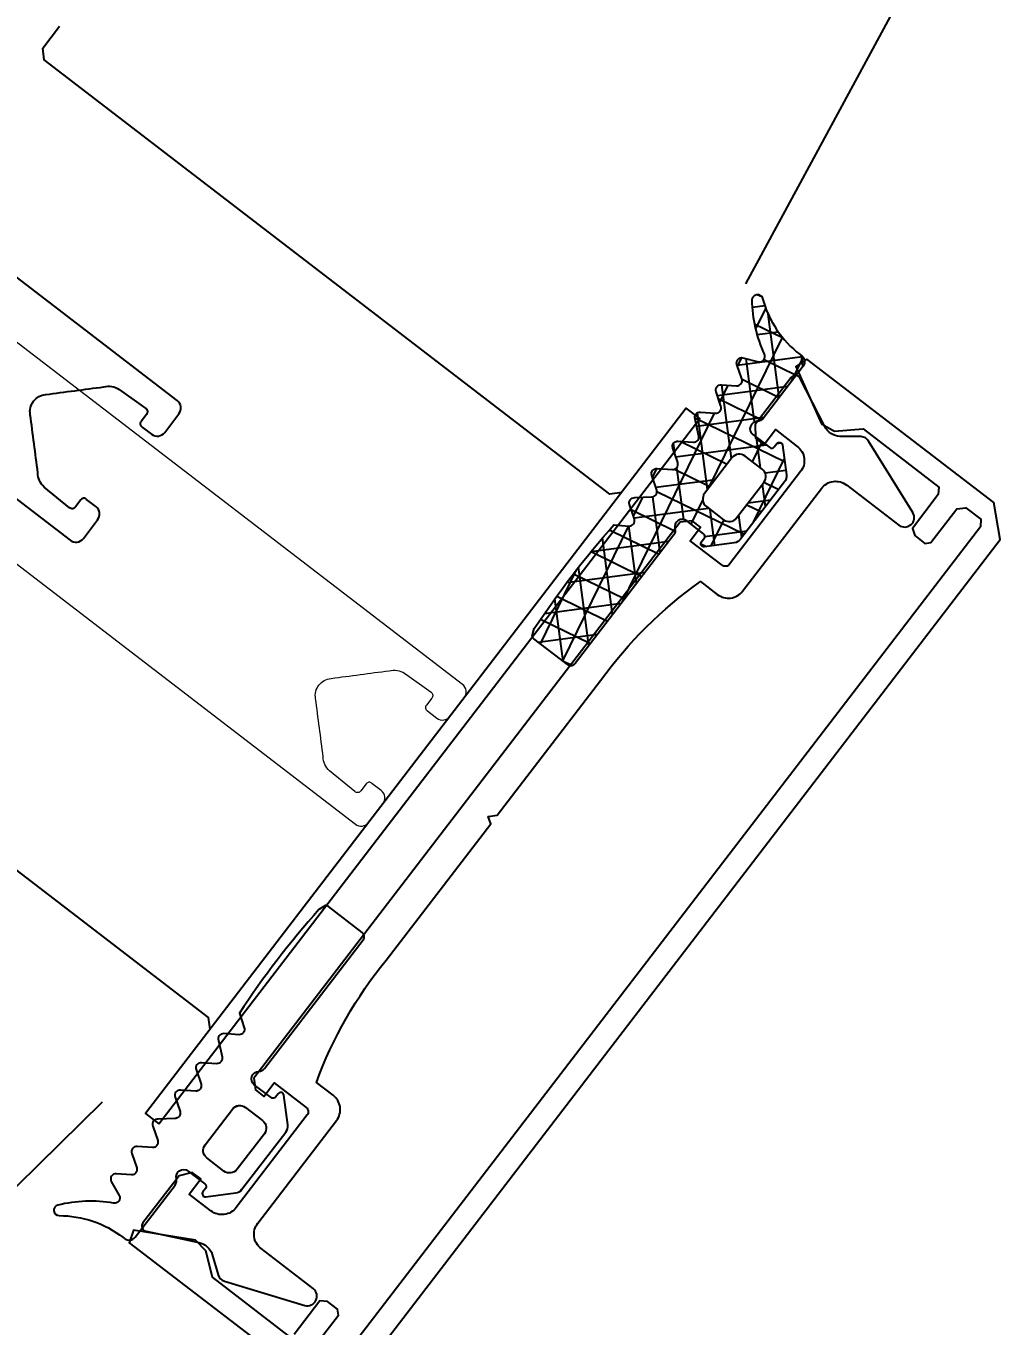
# Model space of a CAD drawing. Header units: millimetres. Extents: x -222892 to 671268, y 0 to 135099.
# Drawn here: x -54578.3 to -54522.1, y 109689 to 109763.7 of the extents above; entities that cross this region are included whole.
import ezdxf
from ezdxf import colors
from ezdxf.entities.mleader import LeaderData, LeaderLine
from ezdxf.math import Vec2, Vec3

# ---------------------------------------------------------------- set-up
doc = ezdxf.new("R2010")
doc.units = ezdxf.units.MM
for name, color, linetype in [('_TEXT', 7, 'Continuous'), ('АР_новое окно', 155, 'Continuous'), ('АР_Сущ Несущая стена', 216, 'Continuous')]:
    doc.layers.add(name, color=color, linetype=linetype)
doc.layers.add('АР_Окна', color=4, linetype='Continuous', lineweight=5)
doc.layers.add('АР_Подоконники', color=163, linetype='Continuous', lineweight=5)
doc.styles.add('ISOCPEUR', font='isocpeur.ttf', dxfattribs={"width": 0.85})

# ---------------------------------------------------------------- blocks, each defined once
blk = doc.blocks.new('стойка витр.')
h = blk.add_hatch()
h.set_pattern_fill('ANSI37', scale=0.5, angle=-69.23283665521843)
h.set_pattern_definition([(335.7671633447816, (-69115.91679156918, 318510.7132420751), (0.6515825639889636, 1.447617495164233), []), (65.76716334478155, (-69115.91679156918, 318510.7132420751), (-1.447617495164233, 0.6515825639889636), [])])
edge = h.paths.add_edge_path()
edge.add_arc((-61.4231846681505, -46.18171078326122), 0.5487303657935584, 155.7657062155241, 200.7671633447816)
edge.add_line((-61.92355794899049, -45.95647403381008), (-61.2158101547102, -44.38418138318229))
edge.add_arc((-61.04906058835331, -44.45924160668073), 0.1828645893715156, 20.76716334478156, 155.7657062155241)
edge.add_line((-60.87807688978501, -44.39440310015198), (-60.79158864807687, -44.62247867199039))
edge.add_arc((-60.62063568932354, -44.55765182228788), 0.1828317201998032, 200.7671633447816, 290.7671633447816)
edge.add_line((-60.55580883962102, -44.72860478100483), (-59.41573388126562, -44.29627843504568))
edge.add_arc((-59.56703588945675, -43.89728440591716), 0.4267183308264255, -69.23283665521843, 72.29363907948373)
edge.add_arc((-59.30747769982554, -43.08429274379887), 0.4267017864716978, 200.7671633447816, 252.293639079486)
edge.add_line((-59.70645626049372, -43.23558888620755), (-63.00984306025202, -34.52432573194528))
edge.add_arc((-62.72490235927398, -34.41627373836673), 0.3047399585219917, 110.7671633447816, 200.7671633447816)
edge.add_line((-62.83295435277978, -34.13133303751965), (-60.55276270053582, -33.26666451912024))
edge.add_arc((-60.44481104638544, -33.55134061801073), 0.3044569814295733, 76.40287424864536, 110.7671633447816)
edge.add_line((-60.3732352333609, -33.25541671472456), (-60.07017099490622, -33.59351893464918))
edge.add_arc((-108.2133039044274, -55.86215009907028), 53.04387976268197, 16.71140087810911, 24.82292581145404)
edge.add_line((-57.40971669906867, -40.60932389061054), (-57.92081016927841, -41.32469074693654))
edge.add_arc((-57.67080742027611, -41.49902445886983), 0.304784542952794, 145.110888314415, 256.4234383751481)
edge.add_line((-57.74235391136608, -41.79529244099831), (-56.88543317024596, -41.99189640294935))
edge.add_arc((-56.95697966133594, -42.28816438507783), 0.304784542952794, -34.8891116855724, 76.4234383751481)
edge.add_line((-56.70697691233363, -42.46249809701112), (-57.17481998566655, -43.29191928954242))
edge.add_arc((-56.92481723669334, -43.46625300146843), 0.304784542952794, 145.1108883144276, 256.4234383751481)
edge.add_line((-56.99636372778332, -43.76252098359691), (-56.1394429866632, -43.95912494554796))
edge.add_arc((-56.21098947775317, -44.25539292764006), 0.3047845429175452, -34.88911168634446, 76.4234383742182)
edge.add_line((-55.96098672877997, -44.42972663955879), (-56.47208019898972, -45.14509349588479))
edge.add_arc((-56.22207744998741, -45.31942720781808), 0.304784542952794, 145.110888314415, 256.4234383752311)
edge.add_line((-56.29362394107739, -45.61569518994656), (-55.43668121195515, -45.81235713578644))
edge.add_arc((-55.50822770304512, -46.10862511790765), 0.3047845429466369, -34.88911168643649, 76.42343837776687)
edge.add_line((-55.25822495407192, -46.28295882984094), (-55.76931842428166, -46.99832568616694))
edge.add_arc((-55.51931567527936, -47.17265939811477), 0.3047845429466368, 145.1108883110316, 256.4234383751786)
edge.add_line((-55.59086216636933, -47.46892738023598), (-54.69071301640361, -47.77952769444528))
edge.add_arc((-54.76225950749358, -48.07579567657376), 0.304784542952794, -34.88911168566796, 76.42343837513553)
edge.add_line((-54.51225675849128, -48.25012938850705), (-55.0233282406989, -48.96555422872189))
edge.add_arc((-54.7733254917257, -49.13988794066245), 0.3047845429466368, 145.1108883109486, 256.4234383751578)
edge.add_line((-54.84487198281568, -49.43615592278366), (-53.98795124169555, -49.6327598847347))
edge.add_arc((-54.05949773284374, -49.92902786688501), 0.3047845429818857, -34.88911169317796, 76.42343837111807)
edge.add_line((-53.80949498384143, -50.10336157886923), (-54.32058845405118, -50.81872843519523))
edge.add_arc((-54.07058570504887, -50.99306214712851), 0.3047845429527939, 145.110888314415, 256.4234383750821)
edge.add_line((-54.14213219613885, -51.289330129257), (-53.29055360303028, -51.47184183257195))
edge.add_arc((-53.362076024001, -51.76811134383752), 0.3047803799531579, -43.67508993618791, 76.42790436632716)
edge.add_line((-53.141638296569, -51.97858292939782), (-53.80995652789716, -52.62318184232572))
edge.add_arc((-53.58948976171087, -52.83365406201483), 0.304801821276656, 136.3285933989482, 262.747126980386)
edge.add_arc((-54.63612651554286, -61.05759711530845), 7.985474883734515, 59.5860415328172, 82.74712698038475)
edge.add_arc((-50.74783774605021, -54.43386708250182), 0.3048115604497932, 253.2910110232634, 419.5860415328165)
edge.add_arc((-52.57053616183111, -60.50577614369104), 6.03477116777137, 73.29101102326332, 110.7671633447816)
edge.add_line((-54.71029190413537, -54.86308986830409), (-54.82445022999309, -54.90637969896488))
edge.add_arc((-54.97574411131791, -54.50740710097307), 0.4266954176128115, 200.7671633447816, 290.7671633447816)
edge.add_line((-55.37471671431558, -54.65870098416781), (-56.71485841512913, -51.12465313347639))
edge.add_arc((-56.31587985443184, -50.97335699107498), 0.4267017864716978, 149.2366398299847, 200.7671633447816)
edge.add_arc((-57.04912318740389, -50.53689152278093), 0.4266140358978636, -30.76336017001563, 40.01429570365114)
edge.add_arc((-57.04924751253566, -50.53686138928606), 0.4266898917694475, 40.00046259028549, 110.7671633447816)
edge.add_line((-57.20053943697712, -50.13789395169442), (-58.34061702035251, -50.57022129308461))
edge.add_arc((-58.27579017065, -50.74117425180884), 0.1828317201998032, 110.7671633447816, 200.7671633447816)
edge.add_line((-58.44674312937423, -50.80600110151136), (-58.36025488766609, -51.03407667334977))
edge.add_arc((-58.5312385862635, -51.09891517987853), 0.1828645893715156, 245.768620474039, 380.7671633447816)
edge.add_line((-58.60629032819998, -51.26566856380668), (-60.17861897521652, -50.55800074261788))
edge.add_arc((-59.95340767674497, -50.05761600615369), 0.5487303657759914, 200.7671633447816, 245.768620474038)
edge.add_line((-60.46648650063435, -50.25217996134597), (-61.93626349206897, -46.37627473846078))
edge = h.paths.add_edge_path(flags=16)
edge.add_arc((-59.3589242202288, -49.0410722918532), 0.5414973949664272, 200.7671633447816, 290.7671633447816)
edge.add_line((-60.77816753828665, -46.82561758724478), (-59.8652400081919, -49.23307164497237))
edge.add_arc((-60.27185175029445, -46.63361823412561), 0.5414973949664272, 110.7671633447816, 200.7671633447816)
edge.add_line((-59.31039323387085, -45.68990118378861), (-60.46385110344272, -46.12730244614795))
edge.add_arc((-59.11839388072258, -46.19621697176626), 0.5414973949664272, 20.76716334478156, 110.7671633447816)
edge.add_line((-57.69915056266473, -48.4116716763674), (-58.61207809275948, -46.00421761863981))
edge.add_arc((-58.20546635065693, -48.60367102949385), 0.5414973949664272, -69.23283665521843, 20.76716334478156)
edge.add_line((-59.16692486710963, -49.54738807983085), (-58.01346699753776, -49.10998681747151))
at = {"lineweight": 0, "ltscale": 100, "transparency": 33554687}
for points in [[(-69.8438361948356, -5.633594956780144), (-69.21493715024553, -5.916666730459838), (-30.90838462579995, 8.609511357899464), (-30.62531285212026, 9.238410402496811), (-31.1873041553481, 10.72042096611403)], [(-88.55468153662514, -0.9934413902010419), (-87.69009137133253, -3.273426419786119), (-87.37564184903749, -3.414962306625966), (-86.69163474338711, -3.155580859434849), (-86.43607351230457, -2.797891934278596), (-87.30066367759719, -0.5179069046935183)], [(-87.1591497787449, -0.2033993985096458), (-82.02911098225741, 1.741955958394101), (-80.54324021661887, 1.262233232868311), (-79.70200834979187, 1.450846736610401), (-77.34320693471818, 4.170836259007046), (-77.83057009245385, 4.768357554989052), (-90.48468705118285, -0.0301937209587777)], [(-91.4479567084054, -1.960141251613095), (-69.79711318280897, -59.05493725829001), (-67.79633972485317, -59.86096016635565), (-55.14222276612418, -55.06240889040782), (-55.17360051473952, -54.29197395897063), (-58.74284135404741, -53.81994964957266), (-59.49761640312499, -54.23655585793313), (-60.24856024209294, -55.69488708899735), (-65.37859903858043, -57.64024244590109), (-65.73629895772319, -57.38465222291416), (-66.6008891230158, -55.10466719327087), (-67.02936398953898, -55.00637070929224), (-67.71337109521846, -55.26575215648336), (-67.85490698204376, -55.58020167878567), (-66.99031681675115, -57.86018670842168), (-67.20262765098596, -58.33192996972502), (-68.22862381348386, -58.72099664351117), (-68.58632373265573, -58.46540642052423), (-90.15068845250062, -1.598661102303595)], [(-56.0608929025766, -41.98018508909445), (-55.7778211288678, -41.3512860444971), (-17.47126860445132, -26.8251079561378), (-16.84236955983215, -27.10817972981749), (-16.28037825660431, -28.59019029343472)]]:
    blk.add_lwpolyline(points, dxfattribs=at)
at = {"color": 7, "lineweight": 0, "ltscale": 100, "transparency": 33554687}
for points in [[(-74.06369480097783, 3.308391450875206, 0.5779496213016146), (-74.28822709678207, 3.786457927264564), (-75.21591578132939, 3.825837128097191, -0.615333828900983), (-75.41972296024323, 4.330405631961185, 0.1014034095220688), (-73.83454927545972, 7.11715754520992, 0.8870851218243345), (-74.38353605600423, 7.372048574252403, -0.1649969122064492), (-77.37516639285604, 4.905523520799761), (-77.48916274512885, 4.862295111939602, 0.4143043114941015), (-77.73690205768798, 4.311953389369592), (-76.39677740688785, 0.7779505007420084, 0.2286961432583318), (-76.12757003956358, 0.5227576163306367, -0.3190489133936659), (-75.8308042481076, 0.1276532846095506, -0.3190018552396916), (-76.10608007785049, -0.2827473570214352), (-77.2460725926212, -0.7150424396677408, -0.4143996870833266), (-77.48192731157178, -0.6088826129343943), (-77.5683841292921, -0.380889908366953, 0.6683385997492722), (-77.90615079682902, -0.370689789611788), (-78.61388821495348, -1.942959389103635, 0.1988829373258806), (-78.62659800215624, -2.362689632165711), (-77.15678812476108, -6.238681577618991, 0.1988829373551211), (-76.86896414318471, -6.544446800158767), (-75.29665854779887, -7.25210424636316, 0.6683385997492723), (-75.05058378231479, -7.020506375207333), (-75.13704060006421, -6.792513670639892, -0.4143996870833266), (-75.03088077326538, -6.556658951718418), (-73.89088825849467, -6.124363869072113, -0.7102015621310012), (-73.37286607688293, -6.741579856578028, 0.2286961432583318), (-73.40517316877958, -7.111109647914418), (-70.10181337440736, -15.82230158713355, 0.414362099440266), (-69.70872084749863, -15.99923473002855), (-67.42870682594366, -15.13463357074215, 0.1511707915363169), (-67.28675684856717, -15.02397433044825), (-67.28408048482379, -14.56993261339812, 0.03540799054371244), (-69.94453478069045, -7.554127657436766), (-70.80145552181057, -7.357523695485725, -0.527867958552825), (-70.9799117797229, -6.88692200143123), (-70.46881830951315, -6.171555145097955, 0.5278679585528249), (-70.64727456742548, -5.700953451043461), (-71.54744570542243, -5.39029515288712, -0.527867958552825), (-71.72590196330566, -4.91969345882535), (-71.21480849309592, -4.20432660249935, 0.5278679585528249), (-71.39326475097914, -3.733724908495788), (-72.25018549209926, -3.537120946544746, -0.527867958552825), (-72.4286417500116, -3.066519252482976), (-71.91757026780397, -2.351094412268139, 0.5278679585717272), (-72.0960265256872, -1.880492718206369), (-72.95294726680731, -1.683888756255328, -0.5278679585717273), (-73.13140352474875, -1.213287062200834), (-72.66353846338461, -0.3839238536165794, 0.5278679585528249), (-72.84199472126784, 0.08667784044519067), (-73.69893745039008, 0.2833397862850688, -0.5278679585717273), (-73.8773937083024, 0.753941480339563), (-73.36630023809266, 1.469308336665563, 0.5278679585717272), (-73.5447564960632, 1.939910030763713), (-74.40167723721243, 2.136513992714754, -0.5278679585528251), (-74.58013349509565, 2.607115686776524)], [(-53.29055360303028, -51.47184183257923, -0.5779496213016146), (-53.141638296569, -51.97858292939782), (-53.80995652789716, -52.62318184232572, 0.615333828900983), (-53.62795459362678, -53.13601908472629, -0.1014034095220688), (-50.59355139863328, -54.17098724229436, -0.8870851218243345), (-50.83548992767464, -54.72580403192842, 0.1649969122064492), (-54.71037595931557, -54.86312174275372), (-54.82437231158838, -54.90635015161388, -0.4143043114941015), (-55.37473404189222, -54.65865529014263), (-56.71485869266326, -51.12465240150777, -0.2286961432583318), (-56.6825516007957, -50.75512261017138, 0.3190489133936659), (-56.72238630641368, -50.26258777469775, 0.3190018552396916), (-57.20057019143132, -50.1379056140504), (-58.34056270623114, -50.57020069668943, 0.4143996870833266), (-58.44672253300087, -50.80605541561818), (-58.36026571528055, -51.03404812018562, -0.6683385997492722), (-58.60634048073553, -51.26564599134144), (-60.17864607612137, -50.55798854513705, -0.1988829373258806), (-60.46647005763953, -50.25222332264093), (-61.93627993503469, -46.37623137718037, -0.1988829373551211), (-61.92357014780282, -45.95650113405281), (-61.21583272970747, -44.38423153456097, -0.6683385997492723), (-60.87806606217055, -44.39443165331613), (-60.79160924445023, -44.62242435788357, 0.4143996870833266), (-60.55575452549965, -44.72858418460964), (-59.41576201069984, -44.29628910197061, 0.7102015621310012), (-59.43724861560622, -43.49078250258754, -0.2286961432583318), (-59.70645598293049, -43.23558961817616), (-63.00981577733182, -34.52439767894975, -0.414362099440266), (-62.83288180333329, -34.13130552614166), (-60.55286778177833, -33.26670436685527, -0.1511707915363169), (-60.3732352333609, -33.25541671472456), (-60.07017099493532, -33.59351893464918, -0.03540799054371244), (-57.40971669906867, -40.60932389061054), (-57.92081016927841, -41.32469074693654, 0.527867958552825), (-57.74235391136608, -41.79529244099831), (-56.88543317024596, -41.99189640294935, -0.5278679585528249), (-56.70697691233363, -42.46249809701112), (-57.17481998566655, -43.29191928953514, 0.527867958552825), (-56.99636372778332, -43.76252098359691), (-56.1394429866632, -43.95912494554796, -0.5278679585528249), (-55.96098672877997, -44.42972663955879), (-56.47208019898972, -45.14509349588479, 0.527867958552825), (-56.29362394107739, -45.61569518994656), (-55.43668121195515, -45.81235713578644, -0.5278679585717272), (-55.25822495407192, -46.28295882984094), (-55.76931842428166, -46.99832568616694, 0.5278679585717273), (-55.59086216636933, -47.46892738023598), (-54.69071301640361, -47.77952769444528, -0.5278679585528249), (-54.51225675849128, -48.25012938850705), (-55.02332824072801, -48.96555422872189, 0.5278679585717273), (-54.84487198281568, -49.43615592278366), (-53.98795124169555, -49.6327598847347, -0.5278679585717272), (-53.80949498384143, -50.10336157886923), (-54.32058845405118, -50.81872843519523, 0.5278679585528251), (-54.14213219613885, -51.289330129257)]]:
    blk.add_lwpolyline(points, format="xyb", close=True, dxfattribs=at)
at = {"lineweight": 0, "ltscale": 100, "transparency": 33554687}
blk.add_lwpolyline([(-73.55412178576807, -6.30930235532287), (-74.18304982228437, -6.026241575636959), (-74.75303158370662, -6.242383619959583), (-74.40718232482322, -7.154412422125461), (-76.57319999407628, -7.975785172551696, -0.414362099391309), (-76.9662925209559, -7.798852029714908), (-79.34394296052051, -1.52882071842032, -0.4143260923197838), (-78.74236241533072, -0.1922330582674476), (-77.26035185172805, 0.3697582449676702), (-76.87127418394084, -0.6562669095073943), (-76.3012924225186, -0.4401248651847709), (-76.06142006575828, 0.3027815256646136), (-77.27188147796551, 3.494853341355338, 0.5512236456822476), (-77.7769173583074, 3.597680757055059), (-79.92338595120236, 1.349376512123854, -0.2673491356416615), (-80.91622193696094, 1.059369939495809), (-82.0875922003761, 1.397509788286698, 0.2496293600316565), (-82.58705019962508, 1.269536347390385), (-86.19986947378493, -1.925987660470128, 0.8270430078467679), (-85.63532520958688, -2.84412238272489), (-82.10129332900397, -1.503986737930973, -0.4143260923197836), (-80.76472567670862, -2.105611734441482), (-78.12768279598095, -9.059679143334506, 0.4143260923033303), (-76.7911151413573, -9.661304145942267), (-75.65109363460215, -9.228998069294903, -0.08279896819570452), (-71.78454054114991, -16.33338165576424), (-68.2828855071275, -25.56749207813118), (-67.85441064060433, -25.66578856210981), (-68.06674346281216, -26.13747383952432), (-64.60831683766446, -35.257587909633, -0.08279896819570452), (-62.79196445917478, -43.13942544953898), (-63.93198596592993, -43.57173152618634, 0.4143260923033303), (-64.53356650879141, -44.90831919242919), (-61.89652362803463, -51.86238660132221, -0.4143260923197836), (-62.49810417322442, -53.19897426147509), (-66.03213605380733, -54.539109906269, 0.8270430078467679), (-65.84594417811604, -55.60071914693981), (-61.02268547978019, -55.59720897083025, 0.2496293600316565), (-60.5639567229955, -55.36182965500484), (-59.91132736596046, -54.3320132763838, -0.2673491356416615), (-58.97583718542592, -53.89078178507043), (-55.8782996214868, -54.15051325823879, 0.5512236456822476), (-55.5684323037276, -53.73866745794658), (-56.77889371593483, -50.54659564225585), (-57.45105016132584, -50.14953851031169), (-58.02103192274808, -50.36568055463431), (-57.63195425496087, -51.39170570910937), (-59.11396481856355, -51.95369701235177, -0.4143260923197838), (-60.45053247085889, -51.35207201584126), (-62.82818291042349, -45.08204070453939, -0.414362099391309), (-62.65124893639586, -44.68894855178223), (-60.48523126714281, -43.867575801356), (-60.13938200823031, -44.77960460352188), (-59.56940024680807, -44.56346255919925), (-59.28629948117305, -43.93455252060812)], format="xyb", close=True, dxfattribs=at)
at = {"color": 7, "lineweight": 0, "ltscale": 100, "transparency": 33554687}
blk.add_lwpolyline([(-72.00534459005576, 0.06645459306309931), (-72.91737339223619, -0.2793946658493951)], dxfattribs=at)
blk.add_lwpolyline([(-72.91737339223619, -0.2793946658493951), (-54.81141330953687, -48.02608389785019), (-53.89938450735644, -47.68023463893769), (-72.00534459005576, 0.06645459306309931)], close=True)
at = {"color": 7}
for points in [[(-75.33468511578394, -1.905527627641277), (-74.42175758568919, -4.312981685368868, -0.414213562373095), (-74.73607402053312, -5.011296826465696), (-75.88953189010499, -5.44869808882504, -0.414213562373095), (-76.58784703121637, -5.134381653973833), (-77.50077456128201, -2.726927596246242, -0.414213562373095), (-77.18645812643808, -2.028612455142138), (-76.03300025686622, -1.591211192782794, -0.414213562373095)], [(-57.69915056266473, -48.4116716763674), (-58.61207809275948, -46.00421761863981, 0.414213562373095), (-59.31039323387085, -45.68990118378861), (-60.46385110341362, -46.12730244614795, 0.414213562373095), (-60.77816753828665, -46.82561758724478), (-59.8652400081919, -49.23307164497237, 0.414213562373095), (-59.16692486710963, -49.54738807983085), (-58.01346699753776, -49.10998681747151, 0.414213562373095)]]:
    blk.add_lwpolyline(points, format="xyb", close=True, dxfattribs=at)
at = {"lineweight": 0, "ltscale": 100, "transparency": 33554687}
blk.add_lwpolyline([(-33.2204523376422, -7.186144611914642), (-64.21182667926769, -18.93829823563283, 0.4143255057077639), (-64.53033920991584, -19.64587643784762), (-64.05480472955969, -20.89989428329136, 0.410627156480438), (-63.35370618529851, -21.2207818566676), (-62.72021259606117, -20.98055557451153, 0.4925517741577297), (-62.57218080674647, -20.68314875576471), (-62.75156135272118, -20.21010964907327, -0.4411110715409258), (-62.61002546586678, -19.89566012677096), (-60.83807044223067, -19.28752400128724, -0.2080566110632873), (-59.94503853938659, -19.40384657128016, -1.575399656426527e-05), (-56.87977393603069, -20.78551547546522, -0.4398191101055806), (-56.36006749374792, -22.15601788895583, -1.575399656426528e-05), (-57.73845635901671, -25.2227588602982, -0.2080566110632873), (-58.32981322327396, -25.9019745689875), (-60.05946139091975, -26.62167684709857, -0.4411110715409258), (-60.37391091321479, -26.48014096025872), (-60.5532914591895, -26.00710185356729, 0.4925517741577297), (-60.86130306290579, -25.88263065828505), (-61.49479665214312, -26.12285694043385, 0.410627156480438), (-61.80683951149695, -26.82793655114801), (-61.3313050311408, -28.08195439658448, 0.4143255057077639), (-60.62370682114852, -28.40042247599195), (-29.6323624739598, -16.64818975485105, 0.5239329190821609)], format="xyb", dxfattribs=at)
blk = doc.blocks.new('A$Cec9b444d')
at = {"layer": 'АР_новое окно', "ltscale": 150}
h = blk.add_hatch(dxfattribs=at)
h.set_pattern_fill('ANSI37', color=256, scale=0.4999999999999999, angle=18.95267469965028)
h.set_pattern_definition([(63.95267469965028, (-320877.3501014872, -59759.14864961562), (-1.426260249023139, 0.6970924989242495), []), (153.9526746996502, (-320877.3501014872, -59759.14864961562), (-0.6970924989242495, -1.426260249023139), [])])
edge = h.paths.add_edge_path()
edge.add_arc((4748.62205823868, -2851.969586280037), 0.5487303657935583, 277.5016349936448, 322.5030921229022)
edge.add_line((4748.693697448367, -2852.51362013664), (4746.98421281526, -2852.738727685761))
edge.add_arc((4746.960339024195, -2852.557428217673), 0.1828645893715156, 142.5030921229023, 277.5016349936448)
edge.add_line((4746.815256785922, -2852.446115140085), (4746.963737571115, -2852.252589589213))
edge.add_arc((4746.81868141602, -2852.141296523754), 0.1828317201998032, 322.5030921229022, 412.5030921229022)
edge.add_line((4746.929974481453, -2851.996240368718), (4745.962603742895, -2851.254033635881))
edge.add_arc((4745.702852353246, -2851.592586066845), 0.4267183308264255, 52.50309212290225, 194.0295678576044)
edge.add_arc((4744.874889116561, -2851.799474382657), 0.4267017864716978, 322.5030921229022, 374.0295678576066)
edge.add_line((4745.213428422378, -2852.059215702081), (4739.542259068801, -2859.450853426912))
edge.add_arc((4739.300482601102, -2859.265352548069), 0.3047399585219916, 232.5030921229022, 322.5030921229022)
edge.add_line((4739.114981722318, -2859.507129015659), (4737.18020483193, -2858.022688379542))
edge.add_arc((4737.365533450689, -2857.78113643066), 0.3044569814295733, 198.138803026766, 232.5030921229022)
edge.add_line((4737.076206425183, -2857.875920004304), (4737.204342759185, -2857.440326014812))
edge.add_arc((4781.466932095957, -2886.671753716545), 53.04387976268197, 138.4473296562298, 146.5588545895747)
edge.add_line((4741.771742153685, -2851.487310055672), (4742.648986138737, -2851.545698968298))
edge.add_arc((4742.665751010114, -2851.241375855892), 0.3047845429527939, 266.8468170925357, 378.1593671532688)
edge.add_line((4742.955355244776, -2851.146386357294), (4742.67181860897, -2850.314176497604))
edge.add_arc((4742.961422843722, -2850.219186998931), 0.3047845429527939, 86.84681709254826, 198.1593671532688)
edge.add_line((4742.978187715009, -2849.914863886601), (4743.929682867124, -2849.876475980624))
edge.add_arc((4743.946447738517, -2849.572152868238), 0.3047845429527939, 266.8468170925482, 378.1593671532688)
edge.add_line((4744.236051973268, -2849.477163369565), (4743.952515337463, -2848.644953509874))
edge.add_arc((4744.242119572127, -2848.549964011278), 0.3047845429175451, 86.84681709177622, 198.1593671523389)
edge.add_line((4744.258884443432, -2848.245640898969), (4745.136128428484, -2848.304029811595))
edge.add_arc((4745.15289329985, -2847.999706699178), 0.3047845429527939, 266.8468170925357, 378.1593671533518)
edge.add_line((4745.442497534523, -2847.904717200593), (4745.158998647124, -2847.072458140705))
edge.add_arc((4745.448602881876, -2846.977468642032), 0.3047845429466368, 86.84681709168416, 198.1593671558875)
edge.add_line((4745.465367753181, -2846.673145529721), (4746.342611738232, -2846.731534442347))
edge.add_arc((4746.359376609598, -2846.42721132993), 0.3047845429466368, 266.8468170891522, 378.1593671532992)
edge.add_line((4746.648980844262, -2846.332221831332), (4746.439657627132, -2845.403284353259))
edge.add_arc((4746.729261861892, -2845.308294854596), 0.3047845429527939, 86.84681709245274, 198.1593671532562)
edge.add_line((4746.746026733179, -2845.003971742267), (4747.623308466638, -2845.062311454697))
edge.add_arc((4747.640073338021, -2844.7579883423), 0.3047845429466368, 266.8468170890692, 378.1593671532785)
edge.add_line((4747.929677572685, -2844.662998843703), (4747.646140936879, -2843.830788984012))
edge.add_arc((4747.935745171681, -2843.735799485393), 0.3047845429818856, 86.8468170849427, 198.1593671492387)
edge.add_line((4747.952510043053, -2843.431476372985), (4748.829754028105, -2843.489865285611))
edge.add_arc((4748.846518899392, -2843.185542173281), 0.3047845429527939, 266.8468170925357, 378.1593671532027)
edge.add_line((4749.136123134143, -2843.090552674607), (4748.84341129095, -2842.270298812138))
edge.add_arc((4749.133004165213, -2842.175288037917), 0.3047803799531579, 78.06083884193278, 198.1638331444479)
edge.add_line((4749.196054978291, -2841.877100722669), (4750.095813163087, -2842.106430672284))
edge.add_arc((4750.158849240912, -2841.808218326585), 0.3048018212766559, 258.0645221770689, 384.4830557585067)
edge.add_arc((4757.703696343302, -2838.372527705936), 7.985474883734515, 181.3219703109379, 204.4830557585054)
edge.add_arc((4750.025077332908, -2838.549725889011), 0.3048115604497932, 375.026939801384, 541.3219703109372)
edge.add_arc((4756.147871853644, -2836.906042093523), 6.03477116777137, 195.026939801384, 232.5030921229022)
edge.add_line((4752.474394321087, -2841.693946213068), (4752.571259376461, -2841.768265079088))
edge.add_arc((4752.311521938884, -2842.106799325355), 0.4266954176128115, 322.5030921229022, 412.5030921229022)
edge.add_line((4752.650056189414, -2842.366536766329), (4750.349335443228, -2845.365229487666))
edge.add_arc((4750.010796137394, -2845.105488168219), 0.4267017864716978, 270.9725686081053, 322.5030921229022)
edge.add_arc((4750.025280072094, -2845.958681057274), 0.4266140358978636, 90.97256860810504, 161.7502244817718)
edge.add_arc((4750.025319839749, -2845.958802643884), 0.4266898917694475, 161.7363913684062, 232.5030921229022)
edge.add_line((4749.76558576161, -2846.297332511509), (4750.732958727502, -2847.039540953298))
edge.add_arc((4750.844251792938, -2846.894484798263), 0.1828317201998032, 232.5030921229022, 322.5030921229022)
edge.add_line((4750.989307948013, -2847.0057778637), (4751.137788733207, -2846.812252312828))
edge.add_arc((4751.282870971587, -2846.92356539036), 0.1828645893715156, 367.5045492521597, 502.5030921229022)
edge.add_line((4751.464169225044, -2846.899682377888), (4751.689363724125, -2848.609155558981))
edge.add_arc((4751.145333512115, -2848.680822439959), 0.5487303657759913, 322.5030921229022, 367.5045492521587)
edge.add_line((4751.580688606156, -2849.014844825812), (4749.05741333275, -2852.303608665923))
edge = h.paths.add_edge_path(flags=16)
edge.add_arc((4749.968080646016, -2848.709932446829), 0.5414973949664271, 322.5030921229022, 412.5030921229022)
edge.add_line((4748.830406738392, -2851.082312944087), (4750.397697202535, -2849.039551989795))
edge.add_arc((4748.400790181846, -2850.752693401087), 0.5414973949664271, 232.5030921229022, 322.5030921229022)
edge.add_line((4747.09244429902, -2850.431390739001), (4748.071170638868, -2851.182309957596))
edge.add_arc((4747.422063841997, -2850.001774182492), 0.5414973949664271, 142.5030921229023, 232.5030921229022)
edge.add_line((4748.55973774962, -2847.629393685234), (4746.992447285477, -2849.672154639526))
edge.add_arc((4748.989354306168, -2847.959013228233), 0.5414973949664271, 52.50309212290225, 142.5030921229023)
edge.add_line((4750.297700189012, -2848.280315890342), (4749.318973849164, -2847.529396671747))
for p, q in [((4749.366469058805, -2837.632204794252), (6052.354293236519, -427.3743804523598)), ((2760.16320256209, -4806.999965985536), (4712.386400997442, -2884.616444703417))]:
    blk.add_line(p, q, dxfattribs=at)
for points in [[(4742.228145992398, -2849.619080520628), (4741.54438184418, -2849.709137319564), (4709.040696243947, -2824.770969011499), (4708.950639445051, -2824.087204863282), (4709.915451636032, -2822.82969662405)], [(4724.46157910868, -2898.813679411169), (4725.945885230232, -2896.879077843256), (4725.900856830796, -2896.537195769159), (4725.320466520338, -2896.091896383055), (4724.881832227822, -2896.062692489578), (4723.397526106271, -2897.997294057489)], [(4723.055606283753, -2898.042371657154), (4718.702691255623, -2894.70263569811), (4718.329110969304, -2893.186593615795), (4717.72620645915, -2892.570353192583), (4714.172164371059, -2891.994964668309), (4713.920339095826, -2892.723757215971), (4724.657547538547, -2900.961786422706)], [(4726.805616801636, -2900.765867193054), (4763.975227181478, -2852.320074593284), (4763.608317714614, -2850.194481781458), (4752.871109271891, -2841.956452574725), (4752.232373523217, -2842.388391447703), (4753.708364392036, -2845.672251687248), (4754.459695739508, -2846.095036873662), (4756.094979639887, -2845.966611042982), (4760.447894668019, -2849.306347002026), (4760.418671900374, -2849.745005894706), (4758.934365778812, -2851.679607462606), (4759.076146396743, -2852.095721829573), (4759.656536707133, -2852.541021215774), (4759.998418781224, -2852.495992816286), (4761.482724902873, -2850.561391248308), (4761.995610362468, -2850.493818323204), (4762.866183528036, -2851.16175796531), (4762.836960760411, -2851.600416858009), (4725.815814966289, -2899.852705020771)], [(4718.565944034504, -2880.459708571098), (4718.475887235541, -2879.775944422981), (4685.972201635288, -2854.837776114893), (4685.288437487166, -2854.927832913763), (4684.323625296176, -2856.185341152981)], [(4714.855122107911, -2885.296286291234), (4715.628992255211, -2885.89003138891)]]:
    blk.add_lwpolyline(points, dxfattribs=at)
blk.add_lwpolyline([(4684.224014094978, -2832.186825144704), (4710.520622580991, -2852.362721172186, 0.4143255057077639), (4711.289943909624, -2852.261420443164), (4712.106329254389, -2851.197367452293, 0.410627156480438), (4712.010456788064, -2850.432307667856), (4711.472927955572, -2850.019893375563, 0.4925517741577297), (4711.142123506799, -2850.050432582076), (4710.834167606736, -2850.451813374355, -0.4411110715409258), (4710.492285532704, -2850.496841773735), (4709.043019722831, -2849.309709613774, -0.2080566110632873), (4708.672210599661, -2848.48901630081, -1.575399656426527e-05), (4708.234949623748, -2845.155300822791, -0.4398191101055806), (4709.127168254825, -2843.992408925021, -1.575399656426528e-05), (4712.460414039253, -2843.551581759882, -0.2080566110632873), (4713.349131096795, -2843.697248885709), (4714.87102822714, -2844.789715488238, -0.4411110715409258), (4714.91605662658, -2845.131597562337), (4714.608100726517, -2845.532978354615, 0.4925517741577297), (4714.664255951497, -2845.860408984175), (4715.201784783989, -2846.272823276467, 0.410627156480438), (4715.965578027031, -2846.16733448396), (4716.78196337179, -2845.10328149308, 0.4143255057077639), (4716.680614313656, -2844.333966529713), (4690.383954334035, -2824.158137617525, 0.5239329190821609)], format="xyb", dxfattribs=at)
for points in [[(4748.843411291036, -2842.27029881206, -0.5779496213016146), (4749.196054978291, -2841.877100722669), (4750.095813163085, -2842.106430672283, 0.615333828900983), (4750.436237774962, -2841.681886416823, -0.1014034095220688), (4749.720347508986, -2838.556784344225, -0.8870851218243345), (4750.319469779635, -2838.470712126249, 0.1649969122064492), (4752.47446564321, -2841.694000934264), (4752.571193261552, -2841.768214352957, -0.4143043114941015), (4752.650026441876, -2842.3665755384), (4750.349334966664, -2845.365230108745, -0.2286961432583318), (4750.018063046538, -2845.532128070908, 0.3190489133936659), (4749.620124571587, -2845.825082569251, 0.3190018552396916), (4749.765611857219, -2846.29735253314), (4750.732912641148, -2847.039505593961, 0.4143996870833266), (4750.989343307383, -2847.005731777335), (4751.137770144724, -2846.812276540559, -0.6683385997492722), (4751.464176408057, -2846.899736904928), (4751.689367605559, -2848.609185023776, -0.1988829373258806), (4751.580716835037, -2849.014808033082), (4749.057385103935, -2852.303645458553, -0.1988829373551211), (4748.693726913218, -2852.513616256671), (4746.984267342581, -2852.738720505548, -0.6683385997492723), (4746.815275374405, -2852.446090912354), (4746.963702211748, -2852.252635675577, 0.4143996870833266), (4746.929928395099, -2851.99620500938), (4745.962627611172, -2851.25405194856, 0.7102015621310012), (4745.288861268335, -2851.696026462681, -0.2286961432583318), (4745.213428898835, -2852.059215081057), (4739.542305907426, -2859.450792378819, -0.414362099440266), (4739.114920163045, -2859.507081784818), (4737.180293994952, -2858.022756789079, -0.1511707915363169), (4737.076206425183, -2857.875920004304), (4737.204342759118, -2857.440326014912, -0.03540799054371244), (4741.771742153685, -2851.487310055672), (4742.648986138738, -2851.5456989683, 0.527867958552825), (4742.955355244776, -2851.146386357294), (4742.671818608971, -2850.314176497604, -0.5278679585528249), (4742.978187715009, -2849.914863886601), (4743.929682867212, -2849.876475980549, 0.527867958552825), (4744.236051973268, -2849.477163369565), (4743.952515337462, -2848.644953509874, -0.5278679585528249), (4744.258884443432, -2848.245640898969), (4745.136128428476, -2848.304029811586, 0.527867958552825), (4745.442497534523, -2847.904717200593), (4745.158998647212, -2847.072458140627, -0.5278679585717272), (4745.465367753181, -2846.673145529721), (4746.342611738224, -2846.731534442339, 0.5278679585717273), (4746.648980844262, -2846.332221831332), (4746.43965762713, -2845.403284353258, -0.5278679585528249), (4746.746026733179, -2845.003971742267), (4747.623308466647, -2845.062311454705, 0.5278679585717273), (4747.929677572685, -2844.662998843703), (4747.64614093688, -2843.830788984012, -0.5278679585717272), (4747.952510043053, -2843.431476372985), (4748.829754028106, -2843.48986528561, 0.5278679585528251), (4749.136123134143, -2843.090552674607)], [(4721.092249664131, -2883.259812054981), (4721.182331063139, -2883.94359507733), (4721.665969155018, -2884.31466217064), (4722.25971425269, -2883.540792023402), (4724.097612802338, -2884.950903600505, -0.414362099391309), (4724.153903112034, -2885.378289225845), (4720.072014092211, -2890.698505037884, -0.4143260923197838), (4718.618836688154, -2890.889923840951), (4717.361328448966, -2889.925111649951), (4718.029286965284, -2889.054513884295), (4717.545648873396, -2888.683446790973), (4716.787646706467, -2888.870212334071), (4714.709557738768, -2891.57873324952, 0.5512236456822476), (4714.887756364909, -2892.062344630156), (4717.928950741752, -2892.705256879444, -0.2673491356416615), (4718.697832709538, -2893.397100522479), (4719.026397744869, -2894.571192456189, 0.2496293600316565), (4719.397954220145, -2894.928657531773), (4724.016049310676, -2896.320431409758, 0.8270430078467679), (4724.49995269831, -2895.357353476348), (4721.501273527903, -2893.056643126863, -0.4143260923197836), (4721.309903054089, -2891.603459357611), (4725.837110334323, -2885.70282863502, 0.4143260923033303), (4725.645739864567, -2884.249644860514), (4724.678414480486, -2883.507472925518, -0.08279896819570452), (4728.686734272527, -2876.482099525238), (4734.698285422719, -2868.646818034538), (4734.55650480479, -2868.230703667572), (4735.06935251596, -2868.163179942646), (4741.006690247506, -2860.424626070362, -0.08279896819570452), (4746.754636162586, -2854.733965588024), (4747.721961546657, -2855.476137523011, 0.4143260923033303), (4749.175138954673, -2855.284718714757), (4753.702346234812, -2849.384087992233, -0.4143260923197836), (4755.155523638869, -2849.192669189169), (4758.154202809275, -2851.493379538653, 0.8270430078467679), (4758.959143885573, -2850.776614962147), (4756.419100014346, -2846.67636936892, 0.2496293600316565), (4755.977620624762, -2846.410039792665), (4754.758494565622, -2846.396679279527, -0.2673491356416615), (4753.891162796741, -2845.833152253103), (4752.482739127265, -2843.062133998831, 0.5512236456822476), (4751.969480141059, -2843.015230577955), (4749.891391173358, -2845.723751493402), (4749.90725915371, -2846.504262134155), (4750.390897245599, -2846.875329227476), (4751.058855761996, -2846.004731461734), (4752.316364001184, -2846.969543652734, -0.4143260923197838), (4752.507734474901, -2848.422727422052), (4748.425845455087, -2853.742943234103, -0.414362099391309), (4747.998459710685, -2853.799232640079), (4746.160561161039, -2852.389121062975), (4746.754306258781, -2851.615250915639), (4746.270668166806, -2851.244183822394), (4745.586879418532, -2851.334221747088)], [(4748.55973774962, -2847.629393685234), (4746.992447285478, -2849.672154639527, 0.414213562373095), (4747.09244429902, -2850.431390739001), (4748.071170638848, -2851.182309957574, 0.414213562373095), (4748.830406738392, -2851.082312944087), (4750.397697202536, -2849.039551989795, 0.414213562373095), (4750.297700189012, -2848.280315890342), (4749.318973849166, -2847.529396671747, 0.414213562373095)], [(4713.180617655195, -2888.752150151156, 0.5779496213016146), (4712.892136119908, -2889.194576090235), (4713.346613792719, -2890.004271750224, -0.615333828900983), (4713.024691258675, -2890.443011562977, 0.1014034095220688), (4709.820801105616, -2890.560696414549, 0.8870851218243345), (4709.892790848497, -2891.161673451404, -0.1649969122064492), (4713.56413733372, -2892.408594819008), (4713.660864952148, -2892.482808237625, 0.4143043114941015), (4714.259232502915, -2892.404023386281), (4716.559923978108, -2889.405368815914, 0.2286961432583318), (4716.635356347608, -2889.042180197538, -0.3190489133936659), (4716.815284934313, -2888.581959520448, -0.3190018552396916), (4717.309119541804, -2888.600203683859), (4718.276420325703, -2889.342356744648, -0.4143996870833266), (4718.310194142352, -2889.598787410844), (4718.161767305108, -2889.792242647555, 0.6683385997492722), (4718.330759273194, -2890.084872240825), (4720.040218843851, -2889.85976799197, 0.1988829373258806), (4720.403877034445, -2889.649797193887), (4722.927208765643, -2886.36095976835, 0.1988829373551211), (4723.035859536127, -2885.955336758999), (4722.810668338623, -2884.245888640149, 0.6683385997492723), (4722.484262075272, -2884.158428275761), (4722.335835237958, -2884.351883512569, -0.4143996870833266), (4722.079404571694, -2884.38565732916), (4721.112103787787, -2883.643504268364, -0.7102015621310012), (4721.364552230389, -2882.878277282643, 0.2286961432583318), (4721.695824150533, -2882.711379320502), (4727.366947142049, -2875.319802022683, 0.414362099440266), (4727.31065683234, -2874.892416397332), (4725.376030664343, -2873.408091401525, 0.1511707915363169), (4725.20725062734, -2873.345572903025), (4724.819688796839, -2873.582124950742, 0.03540799054371244), (4720.25228940227, -2879.53514090998), (4720.535826038074, -2880.367350769673, -0.527867958552825), (4720.229456932037, -2880.766663380676), (4719.352212946986, -2880.708274468049, 0.5278679585528249), (4719.045843840946, -2881.107587079054), (4719.255129309679, -2882.036573757335, -0.527867958552825), (4718.948760203622, -2882.435886368318), (4718.071516218581, -2882.377497455703, 0.5278679585528249), (4717.765147112523, -2882.776810066685), (4718.048683748329, -2883.609019926376, -0.527867958552825), (4717.74231464229, -2884.008332537378), (4716.865032908832, -2883.949992824949, 0.5278679585717272), (4716.558663802774, -2884.349305435934), (4716.842200438579, -2885.181515295623, -0.5278679585717273), (4716.535831332561, -2885.58082790665), (4715.584373928845, -2885.619166612418, 0.5278679585528249), (4715.278004822787, -2886.018479223399), (4715.561503710176, -2886.850738283277, -0.5278679585717273), (4715.255134604138, -2887.25005089428), (4714.377890619095, -2887.191661981663, 0.5278679585717272), (4714.071521513086, -2887.590974592701), (4714.355058148823, -2888.423184452489, -0.5278679585528251), (4714.048689042853, -2888.822497063395)], [(4718.283506368442, -2887.090555941364), (4719.850796832592, -2885.047794987085, -0.414213562373095), (4720.610032932029, -2884.947797973652), (4721.588759271965, -2885.698717192171, -0.414213562373095), (4721.688756285419, -2886.457953291723), (4720.121465821258, -2888.500714245991, -0.414213562373095), (4719.362229721723, -2888.600711259489), (4718.383503381876, -2887.849792040894, -0.414213562373095)]]:
    blk.add_lwpolyline(points, format="xyb", close=True, dxfattribs=at)
blk.add_lwpolyline([(4715.628992255211, -2885.89003138891), (4746.712838066203, -2845.376247898245), (4745.938967918992, -2844.78250280049), (4714.855122107911, -2885.296286291234)], close=True, dxfattribs=at)
at = {"layer": 'АР_новое окно', "ltscale": 150, "rotation": 121.7359287781207}
blk.add_blockref('стойка витр.', (4677.036464147677, -2824.022122275456), dxfattribs=at)
blk = doc.blocks.new('_DotSmall')
at = {"color": 0, "linetype": 'ByBlock', "const_width": 0.5}
blk.add_lwpolyline([(-0.0625, 0, 1), (0.0625, 0, 1)], format="xyb", close=True, dxfattribs=at)

msp = doc.modelspace()

# ---------------------------------------------------------------- linework, layer by layer
at = {"layer": 'АР_Подоконники', "ltscale": 100}
msp.add_arc((-62173.60653392857, 115481.4456331452), 8930.587187860114, 271.6674492471144, 356.3880421394275, dxfattribs=at)
at = {"layer": 'АР_Сущ Несущая стена', "ltscale": 100}
for centre, radius, start, end in [((-62030.09329069572, 115344.433156268), 8983.043171971784, 272.4158362793695, 356.8342044020854), ((-62032.83425322798, 115337.2415043112), 9628.85431650461, 272.2700411469474, 357.0895800963976)]:
    msp.add_arc(centre, radius, start, end, dxfattribs=at)

# ---------------------------------------------------------------- block references
at = {"layer": 'АР_Окна', "ltscale": 100}
msp.add_blockref('A$Cec9b444d', (-59286.24979763362, 112586.4970597865), dxfattribs=at)

# ---------------------------------------------------------------- leaders
at = {"layer": '_TEXT'}
ml = msp.add_multileader_mtext('Standard', dxfattribs=at)
ml.set_content('-0,125', color=256, style='ISOCPEUR')
ml.set_leader_properties(color=256, linetype='Continuous', lineweight=-1)
ml.set_arrow_properties(name='DOTSMALL')
ml.build(insert=Vec2(0, 0))
ml.multileader.update_dxf_attribs({"has_dogleg": 0, "has_text_frame": 1, "text_left_attachment_type": 4, "text_right_attachment_type": 4, "dogleg_length": 0, "arrow_head_size": 180})
ctx = ml.context
ctx.base_point, ctx.char_height, ctx.arrow_head_size, ctx.landing_gap_size, ctx.plane_origin = Vec3(-60818.86833564375, 129158.4810110584), 250, 180, 50, Vec3(-62980.08070571229, 128209.7320814887)
ctx.left_attachment, ctx.right_attachment, ctx.text_align_type = 4, 4, 1
notes = []
notes.append((ctx, [(0, (0, 0, 0), (0, 0), (1, 0), 1, [])]))
ctx.mtext.insert, ctx.mtext.width, ctx.mtext.alignment, ctx.mtext.line_spacing_style, ctx.mtext.flow_direction = Vec3(-60402.30583564375, 129491.8143443918), 852.6970314602484, 2, 2, 5
ml = msp.add_multileader_mtext('Standard', dxfattribs=at)
ml.set_content('-0,125', color=256, style='ISOCPEUR')
ml.set_leader_properties(color=256, linetype='Continuous', lineweight=-1)
ml.set_arrow_properties(name='DOTSMALL')
ml.build(insert=Vec2(0, 0))
ml.multileader.update_dxf_attribs({"has_dogleg": 0, "has_text_frame": 1, "text_left_attachment_type": 4, "text_right_attachment_type": 4, "dogleg_length": 0, "arrow_head_size": 180})
ctx = ml.context
ctx.base_point, ctx.char_height, ctx.arrow_head_size, ctx.landing_gap_size, ctx.plane_origin = Vec3(-69943.07172829562, 122200.4463248388), 250, 180, 50, Vec3(-72104.28409836415, 121251.697395269)
ctx.left_attachment, ctx.right_attachment, ctx.text_align_type = 4, 4, 1
notes.append((ctx, [(0, (0, 0, 0), (0, 0), (1, 0), 1, [])]))
ctx.mtext.insert, ctx.mtext.width, ctx.mtext.alignment, ctx.mtext.line_spacing_style, ctx.mtext.flow_direction = Vec3(-69526.50922829562, 122533.7796581721), 852.6970314602484, 2, 2, 5
ml = msp.add_multileader_mtext('Standard', dxfattribs=at)
ml.set_content('{\\W0.8;-2,730}', color=256, style='ISOCPEUR')
ml.set_leader_properties(color=256, linetype='Continuous', lineweight=-1)
ml.set_arrow_properties(name='DOTSMALL')
ml.build(insert=Vec2(0, 0))
ml.multileader.update_dxf_attribs({"has_dogleg": 0, "has_text_frame": 1, "text_left_attachment_type": 4, "text_right_attachment_type": 4, "dogleg_length": 0, "arrow_head_size": 180})
ctx = ml.context
ctx.base_point, ctx.char_height, ctx.arrow_head_size, ctx.landing_gap_size, ctx.plane_origin = Vec3(-179853.1649409975, 121809.0184862663, 2.299351988461806e-08), 250, 180, 50, Vec3(-184511.6738760275, 117956.7109726351, 2.299351988461806e-08)
ctx.left_attachment, ctx.right_attachment, ctx.text_align_type = 4, 4, 1
notes.append((ctx, [(0, (0, 0, 0), (0, 0), (1, 0), 1, [])]))
ctx.mtext.insert, ctx.mtext.width, ctx.mtext.defined_height, ctx.mtext.alignment, ctx.mtext.line_spacing_style, ctx.mtext.flow_direction = Vec3(-179438.1649409975, 122142.3518195997, 2.299351988461806e-08), 769.9889591111103, 343.8884462512117, 2, 2, 5
ml = msp.add_multileader_mtext('Standard', dxfattribs=at)
ml.set_content('{\\W0.8;-2,430}', color=256, style='ISOCPEUR')
ml.set_leader_properties(color=256, linetype='Continuous', lineweight=-1)
ml.set_arrow_properties(name='DOTSMALL')
ml.build(insert=Vec2(0, 0))
ml.multileader.update_dxf_attribs({"has_dogleg": 0, "has_text_frame": 1, "text_left_attachment_type": 4, "text_right_attachment_type": 4, "dogleg_length": 0, "arrow_head_size": 180})
ctx = ml.context
ctx.base_point, ctx.char_height, ctx.arrow_head_size, ctx.landing_gap_size, ctx.plane_origin = Vec3(-166064.0904518312, 120038.584608439), 250, 180, 50, Vec3(-165011.3970671901, 118383.4112137306)
ctx.left_attachment, ctx.right_attachment, ctx.text_align_type = 4, 4, 1
notes.append((ctx, [(0, (0, 0, 0), (0, 0), (1, 0), 1, [])]))
ctx.mtext.insert, ctx.mtext.width, ctx.mtext.alignment, ctx.mtext.line_spacing_style, ctx.mtext.flow_direction = Vec3(-165639.0904518312, 120371.9179417723), 852.6970314602484, 2, 2, 5
ml = msp.add_multileader_mtext('Standard', dxfattribs=at)
ml.set_content('{\\W0.8;-2,430}', color=256, style='ISOCPEUR')
ml.set_leader_properties(color=256, linetype='Continuous', lineweight=-1)
ml.set_arrow_properties(name='DOTSMALL')
ml.build(insert=Vec2(0, 0))
ml.multileader.update_dxf_attribs({"has_dogleg": 0, "has_text_frame": 1, "text_left_attachment_type": 4, "text_right_attachment_type": 4, "dogleg_length": 0, "arrow_head_size": 180})
ctx = ml.context
ctx.base_point, ctx.char_height, ctx.arrow_head_size, ctx.landing_gap_size, ctx.plane_origin = Vec3(-201773.7299577214, 117132.6558246998), 250, 180, 50, Vec3(-200721.0365730803, 115477.4824299913)
ctx.left_attachment, ctx.right_attachment, ctx.text_align_type = 4, 4, 1
notes.append((ctx, [(0, (0, 0, 0), (0, 0), (1, 0), 1, [])]))
ctx.mtext.insert, ctx.mtext.width, ctx.mtext.alignment, ctx.mtext.line_spacing_style, ctx.mtext.flow_direction = Vec3(-201348.7299577214, 117465.9891580331), 852.6970314602484, 2, 2, 5
ml = msp.add_multileader_mtext('Standard', dxfattribs=at)
ml.set_content('{\\W0.8;-2,480}', color=256, style='ISOCPEUR')
ml.set_leader_properties(color=256, linetype='Continuous', lineweight=-1)
ml.set_arrow_properties(name='DOTSMALL')
ml.build(insert=Vec2(0, 0))
ml.multileader.update_dxf_attribs({"has_dogleg": 0, "has_text_frame": 1, "text_left_attachment_type": 4, "text_right_attachment_type": 4, "dogleg_length": 0, "arrow_head_size": 180})
ctx = ml.context
ctx.base_point, ctx.char_height, ctx.arrow_head_size, ctx.landing_gap_size, ctx.plane_origin = Vec3(-167509.3761337975, 114255.0760387773), 250, 180, 50, Vec3(-166456.6827491564, 112599.9026440689)
ctx.left_attachment, ctx.right_attachment, ctx.text_align_type = 4, 4, 1
notes.append((ctx, [(0, (0, 0, 0), (0, 0), (1, 0), 1, [])]))
ctx.mtext.insert, ctx.mtext.width, ctx.mtext.alignment, ctx.mtext.line_spacing_style, ctx.mtext.flow_direction = Vec3(-167084.3761337975, 114588.4093721106), 852.6970314602484, 2, 2, 5
ml = msp.add_multileader_mtext('Standard', dxfattribs=at)
ml.set_content('-0,125', color=256, style='ISOCPEUR')
ml.set_leader_properties(color=256, linetype='Continuous', lineweight=-1)
ml.set_arrow_properties(name='DOTSMALL')
ml.build(insert=Vec2(0, 0))
ml.multileader.update_dxf_attribs({"has_dogleg": 0, "has_text_frame": 1, "text_left_attachment_type": 4, "text_right_attachment_type": 4, "dogleg_length": 0, "arrow_head_size": 180})
ctx = ml.context
ctx.base_point, ctx.char_height, ctx.arrow_head_size, ctx.landing_gap_size, ctx.plane_origin = Vec3(-60371.0902822006, 110519.9161824488), 250, 180, 50, Vec3(-62532.30265226914, 109571.167252879)
ctx.left_attachment, ctx.right_attachment, ctx.text_align_type = 4, 4, 1
notes.append((ctx, [(0, (0, 0, 0), (0, 0), (1, 0), 1, [])]))
ctx.mtext.insert, ctx.mtext.width, ctx.mtext.alignment, ctx.mtext.line_spacing_style, ctx.mtext.flow_direction = Vec3(-59954.5277822006, 110853.2495157821), 852.6970314602484, 2, 2, 5
for ctx, leaders in notes:
    for number, flags, end, landing, length, lines in leaders:
        leader = LeaderData()
        leader.index, (leader.has_last_leader_line, leader.has_dogleg_vector, leader.attachment_direction) = number, flags
        leader.last_leader_point, leader.dogleg_vector, leader.dogleg_length = Vec3(end), Vec3(landing), length
        for number, points, colour, breaks in lines:
            line = LeaderLine()
            line.index, line.vertices, line.color, line.breaks = number, Vec3.list(points), colors.encode_raw_color(colour), breaks
            leader.lines.append(line)
        ctx.leaders.append(leader)

doc.saveas('drawing.dxf')
